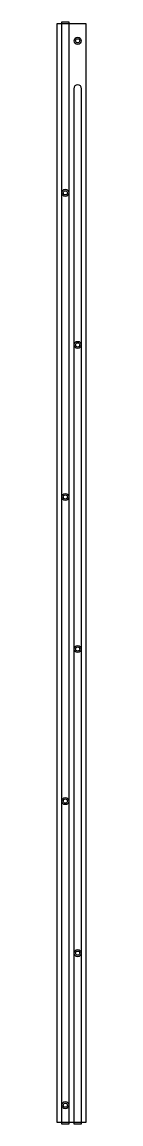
# Model space of a CAD drawing. Extents: x 0 to 3267, y -3 to 1760.
# Drawn here: x 0 to 45, y -3 to 1700 of the extents above; entities outside this region: 1.
import ezdxf

# ---------------------------------------------------------------- set-up
doc = ezdxf.new("R2010")
doc.units = 0
doc.layers.get('0').update_dxf_attribs({"linetype": 'CONTINUOUS'})

msp = doc.modelspace()

# ---------------------------------------------------------------- linework, layer by layer
for points in [[(3267.2, 1760), (3267.2, 1760), (3267.2, 1760), (3267.2, 1760)], [(0, 0), (45, 0), (45, 1697), (0, 1697)], [(7, -3), (19, -3), (19, 1700), (7, 1700)]]:
    msp.add_lwpolyline(points, close=True)
msp.add_lwpolyline([(26, 1597), (26, -3), (38, -3), (38, 1597, 1)], format="xyb", close=True)
for centre, radius in [((32, 1671), 5.5), ((32, 1671), 3.25), ((13, 1436), 5.5), ((13, 1436), 3.25), ((13, 1436), 3.25), ((32, 1201), 5.5), ((32, 1201), 3.25), ((13, 966), 5.5), ((13, 966), 3.2), ((32, 731), 5.5), ((32, 731), 3.25), ((13, 496), 5.5), ((13, 496), 3.25), ((32, 261), 5.5), ((32, 261), 3.25), ((13, 26), 5.5), ((13, 26), 3.25)]:
    msp.add_circle(centre, radius)

doc.saveas('drawing.dxf')
